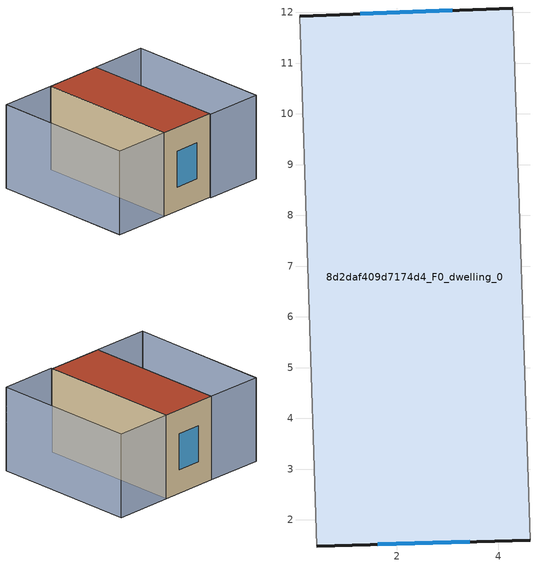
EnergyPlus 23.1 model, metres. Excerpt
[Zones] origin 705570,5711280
8d2daf409d7174d4_F0_dwelling_0
 floor ground (EU_floor_Construction): 4.29,12.09 4.63,1.6 0.42,1.48 0.08,11.93 z0
 wall outside (EU_wall_Construction): 4.29,12.09 0.08,11.93 / 0.42,1.48 4.63,1.6 z0:6
 wall adiabatic (EU_wall_Construction): 4.63,1.6 4.29,12.09 / 0.08,11.93 0.42,1.48 z0:6
 window (EU_Window_Construction): 3.09,12.04 1.28,11.97 / 1.62,1.52 3.43,1.57 z1.71:4.29
 roof outside (EU_roof_Construction): 4.63,1.6 4.29,12.09 0.08,11.93 0.42,1.48 z6
shading: -4.06,11.76 -3.73,1.37 / 8.81,1.67 8.49,12.23 / 0.08,11.93 0.42,1.48 / 0.42,1.48 -3.73,1.35 / -3.73,1.35 -4.07,11.79 / -4.07,11.79 0.08,11.93 / 8.49,12.23 8.85,1.67 / 8.85,1.67 4.63,1.53 / 4.63,1.53 4.27,12.09 / 4.27,12.09 8.49,12.23 z0:6
[Building]
EU S2 Campaign: North Axis=0; Terrain=City; Solar Distribution=FullExterior
[Site:Location]
London: Latitude=51.5; Longitude=-0.5; Time Zone=0; Elevation=25
[SizingPeriod:WeatherFileDays]
AnnualSizingPeriod: Begin Month=1; Begin Day of Month=1; End Month=12; End Day of Month=31; Day of Week for Start Day=Monday; Use Weather File Daylight Saving Period=No; Use Weather File Rain and Snow Indicators=No
[MATERIAL]
EU_InternalMass_Material: Roughness=MediumRough; Thickness=0.1; Conductivity=1; Density=1800; Specific Heat=900; Thermal Absorptance=0.9; Solar Absorptance=0.7; Visible Absorptance=0.7
[MATERIAL:NOMASS] Roughness=MediumRough; Thermal Absorptance=0.9; Solar Absorptance=0.7; Visible Absorptance=0.7
Name | Thermal Resistance
EU_wall_NoMass | 0.71061
EU_roof_NoMass | 2.41608
EU_floor_NoMass | 1.75078
[WINDOWMATERIAL:SIMPLEGLAZINGSYSTEM]
EU_Window_SimpleGlazing: UFactor=2.64892; Solar Heat Gain Coefficient=0.76; Visible Transmittance=0.76
[CONSTRUCTION]
EU_wall_Construction: EU_wall_NoMass
EU_roof_Construction: EU_roof_NoMass
EU_floor_Construction: EU_floor_NoMass
EU_InternalMass_Construction: EU_InternalMass_Material
EU_Window_Construction: EU_Window_SimpleGlazing
[ZONE]
8d2daf409d7174d4_F0_dwelling_0: Type=1; Multiplier=1; Ceiling Height=autocalculate; Volume=264.313; Floor Area=autocalculate; Part of Total Floor Area=Yes
[INTERNALMASS]
8d2daf409d7174d4_F0_dwelling_0_EU_InternalMass: Construction=EU_InternalMass_Construction; Zone or ZoneList=8d2daf409d7174d4_F0_dwelling_0; Surface Area=44.052
[OTHEREQUIPMENT]
EU_Step8_InternalGain_8d2daf409d7174d4_F0_dwelling_0_f000: Fuel Type=Electricity; Zone or ZoneList or Space or SpaceList=8d2daf409d7174d4_F0_dwelling_0; Schedule=EU_Step8_GainSchedule_8d2daf409d7174d4_F0_dwelling_0_f000; Design Level Calculation Method=Watts/Area; Power per Zone Floor Area=1; Fraction Latent=0; Fraction Radiant=0; Fraction Lost=0; Carbon Dioxide Generation Rate=0; EndUse Subcategory=EU_Step8_InternalGains
[ZONEVENTILATION:DESIGNFLOWRATE]
EU_ConstantAir_8d2daf409d7174d4_F0_dwelling_0: Zone or ZoneList or Space or SpaceList=8d2daf409d7174d4_F0_dwelling_0; Schedule=EU_AlwaysOn; Design Flow Rate Calculation Method=AirChanges/Hour; Air Changes per Hour=0.496673; Ventilation Type=Natural; Fan Pressure Rise=0; Fan Total Efficiency=1; Constant Term Coefficient=1; Temperature Term Coefficient=0; Velocity Term Coefficient=0; Velocity Squared Term Coefficient=0; Minimum Indoor Temperature=-100; Maximum Indoor Temperature=100; Delta Temperature=-100; Minimum Outdoor Temperature=-100; Maximum Outdoor Temperature=100; Maximum Wind Speed=40
[HVACTEMPLATE:THERMOSTAT]
EU_HeatOnly_8d2daf409d7174d4_F0_dwelling_0: Constant Heating Setpoint=20; Constant Cooling Setpoint=50
[HVACTEMPLATE:ZONE:IDEALLOADSAIRSYSTEM]
8d2daf409d7174d4_F0_dwelling_0: Template Thermostat=EU_HeatOnly_8d2daf409d7174d4_F0_dwelling_0; System Availability Schedule=EU_AlwaysOn; Maximum Heating Supply Air Temperature=50; Minimum Cooling Supply Air Temperature=13; Maximum Heating Supply Air Humidity Ratio=0.0156; Minimum Cooling Supply Air Humidity Ratio=0.0077; Heating Limit=NoLimit; Cooling Limit=NoLimit; Heating Availability Schedule=EU_AlwaysOn; Cooling Availability Schedule=EU_CoolingOff; Dehumidification Control Type=ConstantSensibleHeatRatio; Cooling Sensible Heat Ratio=0.7; Dehumidification Setpoint=60; Humidification Control Type=None; Humidification Setpoint=30; Outdoor Air Method=None; Outdoor Air Flow Rate per Person=0.00944; Outdoor Air Flow Rate per Zone Floor Area=0; Outdoor Air Flow Rate per Zone=0; Demand Controlled Ventilation Type=None; Outdoor Air Economizer Type=NoEconomizer; Heat Recovery Type=None; Sensible Heat Recovery Effectiveness=0.7; Latent Heat Recovery Effectiveness=0.65
[SIZING:ZONE]
8d2daf409d7174d4_F0_dwelling_0: Zone Cooling Design Supply Air Temperature Input Method=SupplyAirTemperature; Zone Cooling Design Supply Air Temperature=13; Zone Heating Design Supply Air Temperature Input Method=SupplyAirTemperature; Zone Heating Design Supply Air Temperature=50; Zone Cooling Design Supply Air Humidity Ratio=0.008; Zone Heating Design Supply Air Humidity Ratio=0.008; Cooling Design Air Flow Method=DesignDay; Cooling Design Air Flow Rate=0; Cooling Minimum Air Flow per Zone Floor Area=0.000762; Cooling Minimum Air Flow=0; Cooling Minimum Air Flow Fraction=0.2; Heating Design Air Flow Method=DesignDay; Heating Design Air Flow Rate=0; Heating Maximum Air Flow per Zone Floor Area=0.002032; Heating Maximum Air Flow=0.141576; Heating Maximum Air Flow Fraction=0.3; Account for Dedicated Outdoor Air System=No; Dedicated Outdoor Air System Control Strategy=NeutralSupplyAir; Dedicated Outdoor Air Low Setpoint Temperature for Design=autosize; Dedicated Outdoor Air High Setpoint Temperature for Design=autosize; Zone Load Sizing Method=Sensible Load Only No Latent Load; Zone Latent Cooling Design Supply Air Humidity Ratio Input Method=HumidityRatioDifference; Zone Cooling Design Supply Air Humidity Ratio Difference=0.005; Zone Latent Heating Design Supply Air Humidity Ratio Input Method=HumidityRatioDifference; Zone Humidification Design Supply Air Humidity Ratio Difference=0.005
[SCHEDULE:CONSTANT]
Name | Hourly Value
EU_AlwaysOn | 1
EU_CoolingOff | 0
[SCHEDULE:FILE]
EU_Step8_GainSchedule_8d2daf409d7174d4_F0_dwelling_0_f000: File=../../schedules/8d2daf409d7174d4/8d2daf409d7174d4_F0_dwelling_0_f000_gain.csv; Column Number=1; Rows to Skip at Top=0; Number of Hours of Data=8760; Column Separator=Comma; Interpolate to Timestep=No; Minutes per Item=60; Adjust Schedule for Daylight Savings=Yes
